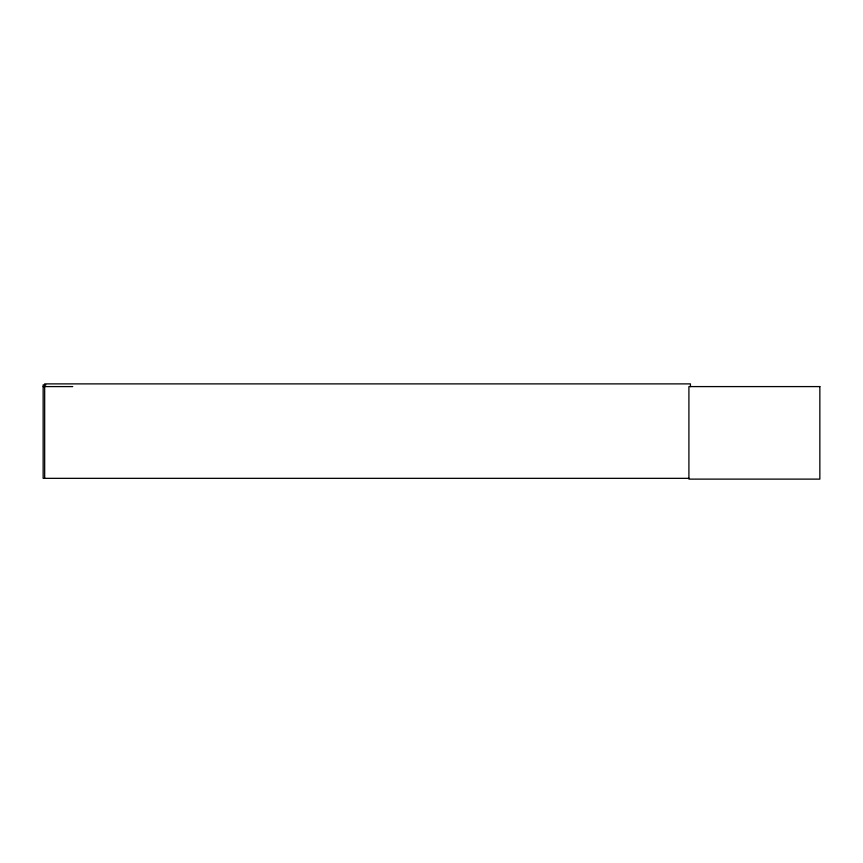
<?xml version="1.0" encoding="UTF-8"?>
<svg xmlns="http://www.w3.org/2000/svg" width="863" height="863" viewBox="0 0 863 863"><rect width="100%" height="100%" fill="white"/><g stroke="black" fill="none" stroke-linecap="round" stroke-linejoin="round"><path stroke-width="1.29" d="M45.847 384.855L43.15 384.855L43.15 478.339L689.084 478.339M43.15 386.592L72.751 386.592M690.432 386.592L690.432 383.884L44.671 383.884L44.671 478.339M819.85 386.592L688.911 386.592L688.911 479.116L819.85 479.116L819.85 386.592"/></g></svg>
